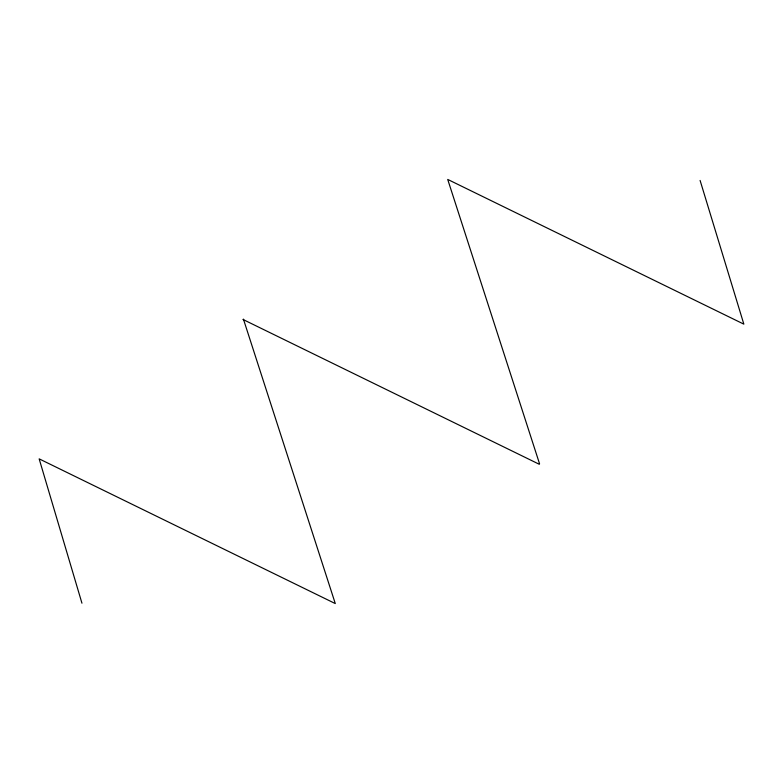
<?xml version="1.0" encoding="UTF-8"?>
<svg xmlns="http://www.w3.org/2000/svg" width="783" height="783" viewBox="0 0 783 783"><rect width="100%" height="100%" fill="white"/><g stroke="black" fill="none" stroke-linecap="round" stroke-linejoin="round"><path stroke-width="1.17" d="M242.955 319.454L539.096 464.192M539.575 463.869L447.71 179.424L743.85 324.152L700.1 180.442M243.425 319.131L335.29 603.576L39.15 458.848L81.951 603.204"/></g></svg>
